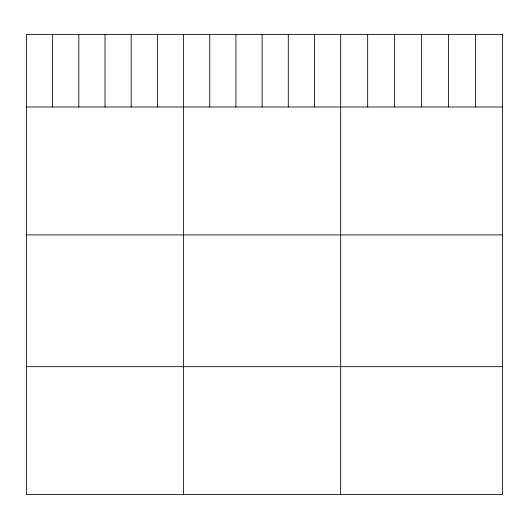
<?xml version="1.0" encoding="UTF-8"?>
<svg xmlns="http://www.w3.org/2000/svg" width="529" height="529" viewBox="0 0 529 529"><rect width="100%" height="100%" fill="white"/><g stroke="black" fill="none" stroke-linecap="round" stroke-linejoin="round"><path stroke-width="0.79" d="M26.45 106.997L502.55 106.997M26.45 234.896L502.55 234.896M26.45 366.67L502.55 366.67M475.571 34.431L475.571 106.997M448.592 34.431L448.592 106.997M421.613 34.431L421.613 106.997M394.634 34.431L394.634 106.997M367.655 34.431L367.655 106.997M340.676 34.431L340.676 494.569M314.49 34.431L314.49 106.997M288.305 34.431L288.305 106.997M262.119 34.431L262.119 106.997M235.934 34.431L235.934 106.997M209.749 34.431L209.749 106.997M183.563 34.431L183.563 494.569M157.377 34.431L157.377 106.997M131.192 34.431L131.192 106.997M105.007 34.431L105.007 106.997M78.821 34.431L78.821 106.997M52.635 34.431L52.635 106.997M502.55 34.431L26.45 34.431L26.45 494.569L502.55 494.569L502.55 34.431"/></g></svg>
